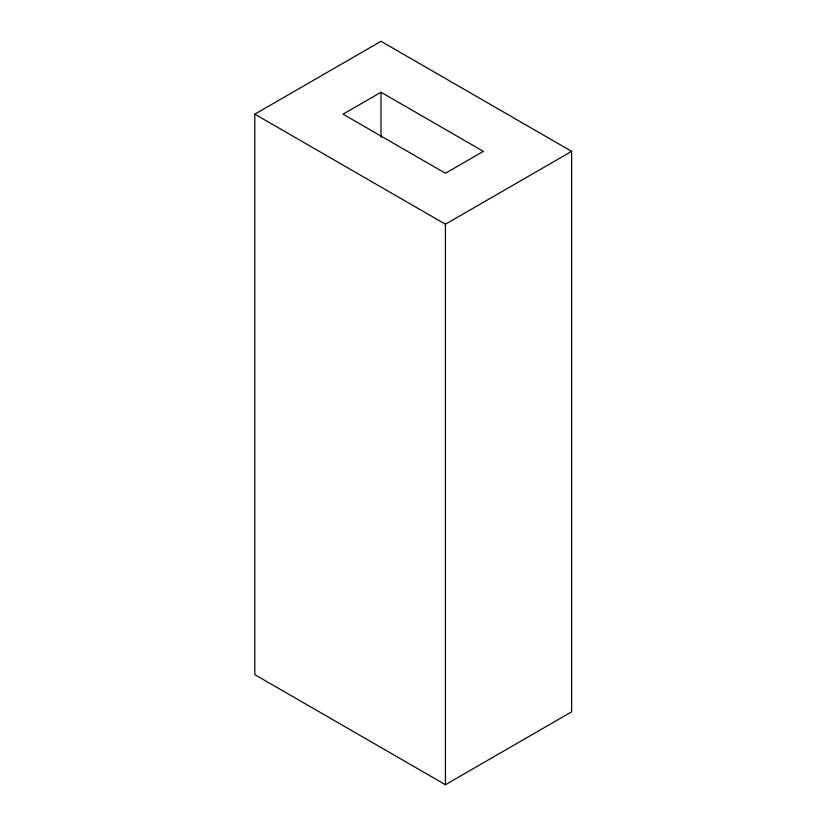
<?xml version="1.0" encoding="UTF-8"?>
<svg xmlns="http://www.w3.org/2000/svg" width="826" height="826" viewBox="0 0 826 826"><rect width="100%" height="100%" fill="white"/><g stroke="black" fill="none" stroke-linecap="round" stroke-linejoin="round"><path stroke-width="1.24" d="M254.811 114.164L381.013 41.3L571.633 151.354L571.633 711.836L445.431 784.7L254.811 674.646L254.811 114.164L445.431 224.218L571.633 151.354M381.013 92.254L343.058 114.164L445.431 173.264L483.386 151.354L381.013 92.254L381.013 137.322M445.431 224.218L445.431 784.7"/></g></svg>
